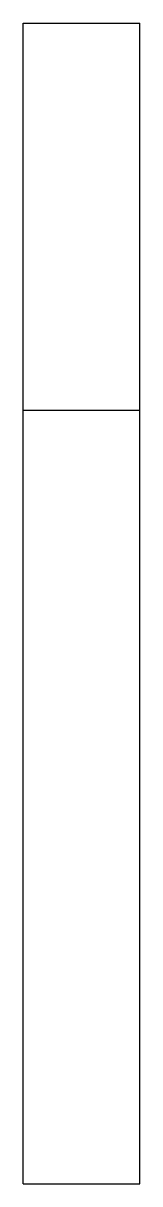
# Paper-space layout '_Right' of a CAD drawing. Header units: millimetres. Extents: x -6 to 0, y -60 to 0.
import ezdxf

# ---------------------------------------------------------------- set-up
doc = ezdxf.new("R2010")
doc.units = ezdxf.units.MM

psp = doc.layouts.new('_Right')

# ---------------------------------------------------------------- linework, layer by layer
at = {"color": 7, "linetype": 'Continuous', "lineweight": 25}
for p, q in [((-6, -60), (-6, 0)), ((-6, 0), (0, 0)), ((0, -60), (0, 0)), ((-6, -20), (0, -20)), ((-6, -60), (0, -60))]:
    psp.add_line(p, q, dxfattribs=at)

doc.saveas('drawing.dxf')
